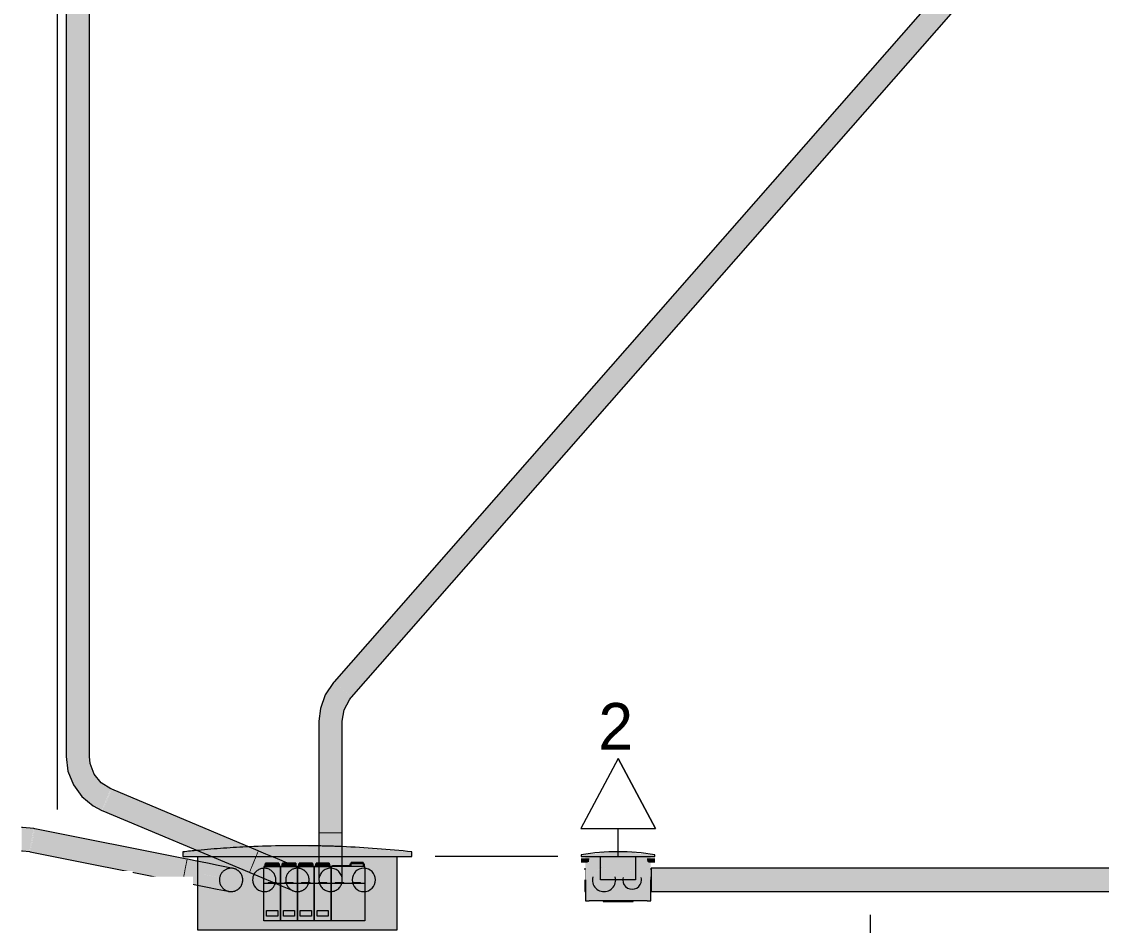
# Model space of a CAD drawing. Header units: metres. Extents: x 42.2 to 73.1, y -1.3 to 59.8.
# Drawn here: x 45.748 to 46.903, y 52.028 to 52.995 of the extents above; entities that cross this region are included whole.
import ezdxf

# ---------------------------------------------------------------- set-up
doc = ezdxf.new("R2010")
doc.units = ezdxf.units.M
doc.linetypes.add('Hidden 1_5', pattern=[0.0022, 0.0015, -0.0007])
for name, color, linetype, lineweight in [('A-ANNO-NOTE', 7, 'Continuous', 18), ('A-DETL', 7, 'Hidden 1_5', 18), ('A-GENM', 7, 'Continuous', 18), ('ARQ-ELEV6', 7, 'Continuous', 18), ('ARQ-PAR', 7, 'Continuous', 18), ('E-ELEC-EQPM', 7, 'Continuous', 70), ('E-POWR-CNDT', 7, 'Continuous', 35), ('G-ANNO-TEXT', 7, 'Continuous', 9), ('Identificadores de dispositivos elétricos', 7, 'Continuous', 9)]:
    doc.layers.add(name, color=color, linetype=linetype, lineweight=lineweight)
doc.layers.add('BASE ELETRICO__dwg', color=7, linetype='Continuous', lineweight=18, true_color=0x767676)
doc.styles.add('Century Gothic', font='GOTHIC.TTF', dxfattribs={"height": 0.05})
doc.styles.add('Century Gothic_2', font='GOTHIC.TTF', dxfattribs={"height": 0.0375})

# ---------------------------------------------------------------- blocks, each defined once
blk = doc.blocks.new('BASE ELETRICO__dwg-8227098-PLANTA BAIXA - TÉRREO')
at = {"layer": 'ARQ-ELEV6', "color": 252, "true_color": 0x8e8e8e}
blk.add_line((46.6558, 51.9018), (46.6558, 52.0393), dxfattribs=at)
at = {"layer": 'ARQ-PAR', "color": 252, "true_color": 0x8e8e8e}
for p, q in [((45.7858, 52.1522), (45.7858, 53.6214)), ((46.3213, 52.1018), (46.1902, 52.1018))]:
    blk.add_line(p, q, dxfattribs=at)
blk = doc.blocks.new('PVC Corrugado Amarelo_Caixa de Luz 4x2 - Linha Eletroduto Corrugado _Amarelo_-V26-PLANTA BAIXA - TÉRREO')
at = {"layer": 'E-POWR-CNDT', "linetype": 'Hidden 1_5', "lineweight": 18, "true_color": 0xffff00}
h = blk.add_hatch(color=2, dxfattribs=at)
h.paths.add_polyline_path([(-0.031, 0.0475), (-0.035, 0.0474), (-0.0349, 0.0058), (-0.031, 0.0058), (-0.031, 0.0445)])
h.paths.add_polyline_path([(-0.0313, 0.0028), (-0.035, 0.0028), (-0.0349, 0), (-0.031, 0), (-0.031, 0.0028)])
h = blk.add_hatch(color=2, dxfattribs=at)
h.paths.add_polyline_path([(-0.0177, 0.0475), (-0.031, 0.0475), (-0.031, 0.0058), (0.031, 0.0058), (0.031, 0.0475), (0.0041, 0.0475)])
h.paths.add_polyline_path([(0.015, 0.0375), (0.0184, 0.037), (0.0221, 0.0352), (0.024, 0.0337), (0.0259, 0.031), (0.0271, 0.0282), (0.0274, 0.0242), (0.0271, 0.0218), (0.0252, 0.0179), (0.0232, 0.0157), (0.0212, 0.0142), (0.0173, 0.0128), (0.015, 0.0125), (0.0118, 0.0129), (0.0079, 0.0148), (0.006, 0.0163), (0.0041, 0.019), (0.0029, 0.0218), (0.0025, 0.025), (0.0029, 0.0282), (0.0042, 0.0312), (0.0062, 0.0338), (0.0087, 0.0358), (0.0118, 0.0371)])
h.paths.add_polyline_path([(-0.015, 0.035), (-0.0115, 0.0343), (-0.01, 0.0337), (-0.0073, 0.0312), (-0.0063, 0.03), (-0.0053, 0.0276), (-0.0051, 0.0242), (-0.0056, 0.0218), (-0.0065, 0.0197), (-0.0088, 0.0173), (-0.01, 0.0163), (-0.0124, 0.0153), (-0.015, 0.015), (-0.0185, 0.0157), (-0.02, 0.0163), (-0.0227, 0.0187), (-0.0237, 0.02), (-0.0248, 0.0235), (-0.025, 0.025), (-0.0244, 0.0282), (-0.0237, 0.03), (-0.0217, 0.0324), (-0.0196, 0.0338), (-0.0176, 0.0347)])
h.paths.add_polyline_path([(-0.025, 0.0028), (-0.031, 0.0028), (-0.031, 0), (0.031, 0), (0.031, 0.0028), (-0.0177, 0.0028)])
for points in [[(-0.0139, 0.048), (-0.0155, 0.048), (-0.0155, 0.0475), (-0.0121, 0.0475), (-0.0121, 0.048), (-0.0124, 0.048)], [(0, 0.048), (-0.0121, 0.0478), (-0.0121, 0.0475), (0, 0.0475)], [(0.0121, 0.048), (0, 0.048), (0, 0.0475), (0.0121, 0.0476)], [(0.0155, 0.048), (0.0121, 0.048), (0.0121, 0.0475), (0.0155, 0.0475)], [(-0.0355, 0.0371), (-0.0355, 0.025), (-0.035, 0.025), (-0.035, 0.0371)], [(0.035, 0.0371), (0.035, 0.025), (0.0355, 0.025), (0.0355, 0.0371)], [(-0.0355, 0.025), (-0.0355, 0.0129), (-0.035, 0.0129), (-0.035, 0.025)], [(0.035, 0.025), (0.035, 0.0129), (0.0355, 0.0129), (0.0355, 0.025)], [(-0.0394, 0.0058), (-0.0395, 0.0058), (-0.0394, 0.0028), (-0.0371, 0.0028), (-0.0371, 0.0058), (-0.0389, 0.0058)], [(-0.0355, 0.0058), (-0.0371, 0.0058), (-0.037, 0.0028), (-0.031, 0.0028), (-0.0313, 0.0058), (-0.035, 0.0058)], [(-0.0302, 0.0058), (-0.031, 0.0058), (-0.031, 0.0028), (0, 0.0028), (0, 0.0058), (-0.03, 0.0058)], [(0.0041, 0.0058), (0, 0.0058), (0, 0.0028), (0.031, 0.0028), (0.031, 0.0058), (0.0094, 0.0058)], [(0.032, 0.0058), (0.031, 0.0058), (0.0313, 0.0028), (0.0371, 0.0028), (0.037, 0.0058), (0.0327, 0.0058)], [(0.0389, 0.0058), (0.0371, 0.0058), (0.0371, 0.0028), (0.0395, 0.0028), (0.0395, 0.0058)]]:
    blk.add_hatch(color=2, dxfattribs=at).paths.add_polyline_path(points)
h = blk.add_hatch(color=2, dxfattribs=at)
h.paths.add_polyline_path([(0.0332, 0.0475), (0.031, 0.0475), (0.031, 0.0058), (0.035, 0.0058), (0.0349, 0.0475), (0.0338, 0.0475)])
h.paths.add_polyline_path([(0.031, 0.0028), (0.0313, 0), (0.035, 0), (0.0349, 0.0028), (0.0312, 0.0028)])
h = blk.add_hatch(color=2, dxfattribs=at)
h.paths.add_polyline_path([(0.015, 0.0375), (0.0118, 0.0371), (0.0087, 0.0358), (0.006, 0.0337), (0.0038, 0.0303), (0.0028, 0.0276), (0.0026, 0.0241), (0.0029, 0.0218), (0.0048, 0.0179), (0.0065, 0.0159), (0.0087, 0.0142), (0.0118, 0.0129), (0.0157, 0.0126), (0.0182, 0.0129), (0.0221, 0.0148), (0.024, 0.0163), (0.0263, 0.0198), (0.0271, 0.0218), (0.0275, 0.025), (0.0271, 0.0282), (0.0252, 0.0321), (0.0235, 0.0341), (0.0212, 0.0358), (0.0172, 0.0372)])
h.paths.add_polyline_path([(-0.015, 0.035), (-0.0177, 0.0346), (-0.02, 0.0337), (-0.0227, 0.0312), (-0.0237, 0.03), (-0.0248, 0.0266), (-0.0249, 0.0242), (-0.0244, 0.0218), (-0.0237, 0.02), (-0.0221, 0.0179), (-0.0196, 0.0162), (-0.0176, 0.0153), (-0.015, 0.015), (-0.0118, 0.0156), (-0.01, 0.0163), (-0.0073, 0.0187), (-0.0062, 0.0204), (-0.0052, 0.0234), (-0.0051, 0.0254), (-0.0056, 0.0282), (-0.0063, 0.03), (-0.0079, 0.0321), (-0.011, 0.0341), (-0.0129, 0.0347)])
at = {"layer": 'E-POWR-CNDT', "lineweight": 18}
for p, q in [((-0.035, 0.0475), (-0.035, 0.025)), ((-0.031, 0.0475), (-0.035, 0.0475)), ((-0.031, 0.0475), (0.031, 0.0475)), ((-0.016, 0.048), (-0.016, 0.0475)), ((-0.0122, 0.048), (-0.016, 0.048)), ((-0.0125, 0.048), (-0.0125, 0.0475)), ((0, 0.048), (-0.0125, 0.048)), ((0.0125, 0.048), (0, 0.048)), ((0.016, 0.048), (0.0122, 0.048)), ((0.0125, 0.0475), (0.0125, 0.048)), ((0.016, 0.0475), (0.016, 0.048)), ((0.035, 0.0475), (0.031, 0.0475)), ((0.035, 0.025), (0.035, 0.0475)), ((-0.035, 0.0375), (-0.0355, 0.0375)), ((-0.035, 0.0375), (-0.0355, 0.0375)), ((-0.0355, 0.0375), (-0.0355, 0.025)), ((0.0355, 0.0375), (0.035, 0.0375)), ((0.0355, 0.0375), (0.035, 0.0375)), ((0.0355, 0.025), (0.0355, 0.0375)), ((0.0355, 0.0371), (0.0355, 0.0375)), ((-0.0355, 0.025), (-0.0355, 0.0218)), ((-0.0355, 0.0142), (-0.0355, 0.0125)), ((0.0355, 0.0125), (0.0355, 0.0142)), ((0.0355, 0.0125), (0.0355, 0.0129)), ((-0.0371, 0.0058), (-0.0395, 0.0058)), ((-0.0395, 0.0028), (-0.0371, 0.0028)), ((-0.0327, 0.0058), (-0.0371, 0.0058)), ((-0.0371, 0.0028), (-0.031, 0.0028)), ((0.031, 0.0028), (0.0371, 0.0028)), ((0.0371, 0.0058), (0.0327, 0.0058)), ((0.0395, 0.0058), (0.0371, 0.0058)), ((0.0371, 0.0028), (0.0395, 0.0028))]:
    blk.add_line(p, q, dxfattribs=at)
for centre, radius, start, end in [((-0.015, 0.025), 0.01, 360, 180), ((0.015, 0.025), 0.0125, 360, 180), ((-0.015, 0.025), 0.01, 180, 195), ((-0.015, 0.025), 0.01, 345, 360), ((0.015, 0.025), 0.0125, 180, 195), ((0.015, 0.025), 0.0125, 345, 360)]:
    blk.add_arc(centre, radius, start, end, dxfattribs=at)
blk = doc.blocks.new('1_a_1 Tomada 2P_T_Conjunto 4x2 - a_ Tomada 2P_T 10A-V25-PLANTA BAIXA - TÉRREO')
at = {"layer": 'A-GENM', "true_color": 0xfbfbfb}
for points in [[(0.0094, 0), (0.0395, 0), (0.0394, 0.002), (0, 0.0051), (-0.0395, 0.002), (-0.0395, 0), (0.0088, 0)], [(0.0185, 0.0037), (0.0185, 0.0056), (-0.0185, 0.0056), (-0.0185, 0.0037), (0, 0.0051), (0.0177, 0.0037)]]:
    blk.add_hatch(color=7, dxfattribs=at).paths.add_polyline_path(points)
at = {"layer": 'A-DETL'}
blk.add_line((-0.0175, -0.0114), (-0.0173, -0.0114), dxfattribs=at)
at = {"layer": 'A-GENM'}
for p, q in [((-0.0395, 0.002), (-0.0395, 0)), ((-0.0395, 0), (0, 0)), ((0, 0), (0.0395, 0)), ((0.0395, 0), (0.0395, 0.002))]:
    blk.add_line(p, q, dxfattribs=at)
blk.add_arc((0, -0.2479), 0.253, 81.0302, 98.9698, dxfattribs=at)
blk = doc.blocks.new('Quadro de Distribuição 6-8 Disjuntores de embutir em PVC - Quadro de Distribuição 6-8 Disjuntores de embutir em PVC-8301995-PLANTA BAIXA - TÉRREO')
at = {"layer": 'E-ELEC-EQPM', "lineweight": 18, "true_color": 0xfbfbfb}
h = blk.add_hatch(color=7, dxfattribs=at)
h.paths.add_polyline_path([(0.1225, 0), (0.1225, 0.005), (0.0477, 0.0104), (0.0479, 0), (0.1217, 0)])
h.paths.add_polyline_path([(-0.0956, 0), (-0.0918, 0), (-0.1065, 0.0061), (-0.1225, 0.005), (-0.1222, 0), (-0.1025, 0)])
h.paths.add_polyline_path([(-0.015, 0), (0.0231, 0), (0.0233, 0.0108), (-0.0446, 0.0106), (-0.0512, 0.0101), (-0.038, 0.0043), (-0.0281, 0), (-0.0177, 0)])
blk.add_hatch(color=7, dxfattribs=at).paths.add_polyline_path([(-0.1065, -0.0787), (0.1065, -0.0787), (0.1065, 0), (0.0479, 0), (0.0479, -0.0035), (0.0477, -0.0188), (0.048, -0.0251), (0.0475, -0.0284), (0.0463, -0.0312), (0.0435, -0.0345), (0.0418, -0.0358), (0.0387, -0.0371), (0.0348, -0.0374), (0.0323, -0.0371), (0.0286, -0.0353), (0.0265, -0.0336), (0.0247, -0.0312), (0.0233, -0.0274), (0.0232, -0.0236), (0.0233, -0.0218), (0.0233, -0.0188), (0.023, -0.0116), (0.023, 0), (-0.0277, -0.0001), (-0.0148, -0.0053), (-0.001, -0.0113), (0.0048, -0.0135), (0.0077, -0.0151), (0.0105, -0.0184), (0.0117, -0.0208), (0.0124, -0.0242), (0.0124, -0.0267), (0.011, -0.0307), (0.0092, -0.0333), (0.0071, -0.0352), (0.0037, -0.0368), (0.0016, -0.0374), (-0.0017, -0.0374), (-0.0062, -0.0358), (-0.0087, -0.0346), (-0.0131, -0.0329), (-0.0224, -0.0292), (-0.0342, -0.024), (-0.0458, -0.0191), (-0.0558, -0.0151), (-0.0918, 0), (-0.1065, 0), (-0.1065, -0.0055), (-0.0791, -0.011), (-0.0747, -0.0118), (-0.0686, -0.0127), (-0.0655, -0.0138), (-0.0621, -0.0164), (-0.0604, -0.0185), (-0.0592, -0.021), (-0.0585, -0.0242), (-0.0587, -0.0274), (-0.0599, -0.0307), (-0.0618, -0.0334), (-0.0647, -0.0357), (-0.067, -0.0368), (-0.0702, -0.0375), (-0.0747, -0.0368), (-0.0767, -0.0363), (-0.0795, -0.0357), (-0.0866, -0.0346), (-0.1065, -0.0304), (-0.1065, -0.0592)])
at = {"layer": 'A-DETL'}
for p, q in [((-0.0917, 0), (-0.0281, 0)), ((0.0231, 0), (0.0478, 0)), ((-0.1065, -0.0303), (-0.1065, -0.0056))]:
    blk.add_line(p, q, dxfattribs=at)
for centre, radius, start, end in [((0, -1.1325), 1.1441, 92.5774, 95.3372), ((0, -1.1325), 1.1441, 87.6124, 88.8271), ((-0.071, -0.025), 0.0125, 77.1006, 180), ((-0.071, -0.025), 0.0125, 62.1006, 69.1205), ((-0.071, -0.025), 0.0125, 47.1006, 54.1205), ((-0.071, -0.025), 0.0125, 32.1006, 39.1205), ((-0.071, -0.025), 0.0125, 17.1006, 24.1205), ((-0.071, -0.025), 0.0125, 2.1006, 9.1205), ((-0.0355, -0.025), 0.0125, 360, 150.4196), ((0, -0.025), 0.0125, 63.8581, 180), ((0, -0.025), 0.0125, 48.8581, 55.8698), ((0, -0.025), 0.0125, 33.8581, 40.8698), ((0, -0.025), 0.0125, 18.8581, 25.8698), ((0, -0.025), 0.0125, 3.833, 10.8698), ((0.0355, -0.025), 0.0125, 360, 180), ((-0.071, -0.025), 0.0125, 180, 249.421), ((-0.071, -0.025), 0.0125, 317.1006, 324.1205), ((-0.071, -0.025), 0.0125, 332.1006, 339.1205), ((-0.071, -0.025), 0.0125, 347.1006, 354.1205), ((-0.0355, -0.025), 0.0125, 343.1645, 360), ((0, -0.025), 0.0125, 180, 236.8962), ((0, -0.025), 0.0125, 303.8581, 310.8698), ((0, -0.025), 0.0125, 318.8581, 325.8698), ((0, -0.025), 0.0125, 333.8581, 340.8698), ((0, -0.025), 0.0125, 348.8581, 355.8698), ((0.0355, -0.025), 0.0125, 195, 360), ((-0.071, -0.025), 0.0125, 257.1006, 262.9339), ((-0.071, -0.025), 0.0125, 272.3028, 279.1205), ((-0.071, -0.025), 0.0125, 287.1006, 294.1205), ((-0.071, -0.025), 0.0125, 302.1006, 309.1205), ((0, -0.025), 0.0125, 243.8581, 249.6662), ((0, -0.025), 0.0125, 259.3987, 265.8698), ((0, -0.025), 0.0125, 273.8581, 280.8698), ((0, -0.025), 0.0125, 288.8581, 295.8698)]:
    blk.add_arc(centre, radius, start, end, dxfattribs=at)
at = {"layer": 'E-ELEC-EQPM', "lineweight": 18}
for p, q in [((-0.1225, 0.005), (-0.1225, 0)), ((-0.1225, 0), (-0.0918, 0)), ((-0.1065, -0.0055), (-0.1065, 0)), ((-0.0281, 0), (0.0231, 0)), ((0.0479, 0), (0.1225, 0)), ((0.1065, 0), (0.1065, -0.0787)), ((0.1225, 0), (0.1225, 0.005)), ((-0.1065, -0.0787), (-0.1065, -0.0304)), ((0.1065, -0.0787), (-0.1065, -0.0787))]:
    blk.add_line(p, q, dxfattribs=at)
for centre, radius, start, end in [((0, -1.1325), 1.1441, 88.8295, 92.5719), ((0, -1.1325), 1.1441, 95.3427, 96.1468), ((0, -1.1325), 1.1441, 83.8532, 87.6099), ((-0.071, -0.025), 0.0125, 69.3486, 76.8726), ((-0.071, -0.025), 0.0125, 54.3486, 61.8726), ((-0.071, -0.025), 0.0125, 39.3486, 46.8726), ((-0.071, -0.025), 0.0125, 24.3486, 31.8726), ((-0.071, -0.025), 0.0125, 9.3486, 16.8726), ((-0.0355, -0.025), 0.0125, 150.6477, 180), ((0, -0.025), 0.0125, 56.0978, 63.63), ((0, -0.025), 0.0125, 41.0978, 48.63), ((0, -0.025), 0.0125, 26.0978, 33.63), ((0, -0.025), 0.0125, 11.0978, 18.63), ((0.071, -0.025), 0.0125, 360, 180), ((-0.071, -0.025), 0.0125, 309.3486, 316.8726), ((-0.071, -0.025), 0.0125, 324.3486, 331.8726), ((-0.071, -0.025), 0.0125, 339.3486, 346.8726), ((-0.071, -0.025), 0.0125, 354.3486, 360), ((-0.071, -0.025), 0.0125, 360, 1.8726), ((-0.0355, -0.025), 0.0125, 180, 342.9365), ((0, -0.025), 0.0125, 311.0978, 318.63), ((0, -0.025), 0.0125, 326.0978, 333.63), ((0, -0.025), 0.0125, 341.0978, 348.63), ((0, -0.025), 0.0125, 360, 3.6049), ((0, -0.025), 0.0125, 356.0978, 360), ((0.0355, -0.025), 0.0125, 180, 195), ((0.071, -0.025), 0.0125, 180, 360), ((-0.071, -0.025), 0.0125, 249.6491, 256.8726), ((-0.071, -0.025), 0.0125, 263.162, 272.0748), ((-0.071, -0.025), 0.0125, 279.3486, 286.8726), ((-0.071, -0.025), 0.0125, 294.3486, 301.8726), ((0, -0.025), 0.0125, 237.1243, 243.63), ((0, -0.025), 0.0125, 249.8943, 259.1707), ((0, -0.025), 0.0125, 266.0978, 273.63), ((0, -0.025), 0.0125, 281.0978, 288.63), ((0, -0.025), 0.0125, 296.0978, 303.63)]:
    blk.add_arc(centre, radius, start, end, dxfattribs=at)
blk = doc.blocks.new('IDR _Interruptor Diferencial Residual Bipolar - b_ IDR Bipolar 40A_ 30mA-1731886-PLANTA BAIXA - TÉRREO')
at = {"layer": 'A-DETL'}
for p, q in [((-0.018, 0.062), (-0.018, 0.004)), ((-0.006, 0.062), (-0.018, 0.062)), ((-0.018, 0.062), (-0.018, 0.06)), ((-0.018, 0.044), (-0.018, 0.06)), ((-0.0166, 0.063), (-0.0157, 0.063)), ((-0.0166, 0.062), (-0.0166, 0.063)), ((-0.0157, 0.063), (-0.015, 0.063)), ((-0.0157, 0.062), (-0.0157, 0.063)), ((-0.0153, 0.063), (-0.015, 0.063)), ((-0.0153, 0.062), (-0.0153, 0.063)), ((-0.015, 0.063), (-0.0142, 0.063)), ((-0.015, 0.062), (-0.015, 0.063)), ((-0.0142, 0.063), (-0.0129, 0.063)), ((-0.0142, 0.062), (-0.0142, 0.063)), ((-0.0129, 0.063), (-0.0099, 0.063)), ((-0.0129, 0.062), (-0.0129, 0.063)), ((-0.0099, 0.062), (-0.0099, 0.063)), ((-0.0098, 0.063), (-0.0094, 0.063)), ((-0.0098, 0.062), (-0.0098, 0.063)), ((-0.0094, 0.063), (-0.0087, 0.063)), ((-0.0094, 0.062), (-0.0094, 0.063)), ((-0.0085, 0.063), (-0.0087, 0.063)), ((-0.0087, 0.063), (-0.0084, 0.063)), ((-0.0087, 0.062), (-0.0087, 0.063)), ((-0.0087, 0.062), (-0.0087, 0.063)), ((-0.0085, 0.062), (-0.0085, 0.063)), ((-0.0084, 0.063), (-0.0076, 0.063)), ((-0.0084, 0.062), (-0.0084, 0.063)), ((-0.0076, 0.063), (-0.0066, 0.063)), ((-0.0076, 0.062), (-0.0076, 0.063)), ((-0.0066, 0.063), (-0.006, 0.063)), ((-0.0066, 0.062), (-0.0066, 0.063)), ((-0.006, 0.063), (-0.0054, 0.063)), ((0.018, 0.062), (-0.006, 0.062)), ((-0.0054, 0.063), (-0.003, 0.063)), ((-0.0054, 0.062), (-0.0054, 0.063)), ((-0.003, 0.062), (-0.003, 0.063)), ((-0.003, 0.063), (-0.0013, 0.063)), ((-0.0013, 0.063), (-0.0004, 0.063)), ((-0.0013, 0.062), (-0.0013, 0.063)), ((-0.0004, 0.062), (-0.0004, 0.063)), ((-0.0004, 0.063), (0.0003, 0.063)), ((0.0003, 0.062), (0.0003, 0.063)), ((0.0004, 0.063), (0.0006, 0.063)), ((0.0004, 0.062), (0.0004, 0.063)), ((0.0006, 0.063), (0.001, 0.063)), ((0.0006, 0.062), (0.0006, 0.063)), ((0.001, 0.063), (0.0017, 0.063)), ((0.001, 0.062), (0.001, 0.063)), ((0.0017, 0.063), (0.0021, 0.063)), ((0.0017, 0.062), (0.0017, 0.063)), ((0.0034, 0.0647), (0.0021, 0.0647)), ((0.0021, 0.0646), (0.0021, 0.062)), ((0.0034, 0.0651), (0.0034, 0.0664)), ((0.0163, 0.0664), (0.0034, 0.0664)), ((0.0034, 0.0651), (0.0166, 0.0651)), ((0.0034, 0.0621), (0.0034, 0.0651)), ((0.0163, 0.0664), (0.0163, 0.0651)), ((0.0166, 0.0621), (0.0166, 0.0651)), ((0.0176, 0.0647), (0.0166, 0.0647)), ((0.0176, 0.062), (0.0176, 0.0646)), ((0.018, 0.0601), (0.018, 0.062)), ((0.018, 0.06), (0.018, 0.044)), ((-0.018, 0.004), (-0.018, 0.044)), ((0.0051, 0.044), (-0.018, 0.044)), ((-0.0135, 0.045), (-0.0135, 0.044)), ((-0.0135, 0.045), (-0.009, 0.045)), ((-0.0119, 0.044), (-0.0114, 0.0441)), ((-0.009, 0.045), (-0.0045, 0.045)), ((-0.0066, 0.0441), (-0.0062, 0.044)), ((-0.0045, 0.044), (-0.0045, 0.045)), ((0.0045, 0.045), (0.0045, 0.044)), ((0.0045, 0.045), (0.0046, 0.045)), ((0.0046, 0.045), (0.009, 0.045)), ((0.018, 0.044), (0.0052, 0.044)), ((0.0061, 0.044), (0.0066, 0.0441)), ((0.009, 0.045), (0.0135, 0.045)), ((0.0114, 0.0441), (0.0118, 0.044)), ((0.0135, 0.044), (0.0135, 0.045)), ((0.018, 0.044), (0.018, 0.0354)), ((0.018, 0.0353), (0.018, 0.004)), ((0.018, 0.004), (-0.018, 0.004))]:
    blk.add_line(p, q, dxfattribs=at)
blk = doc.blocks.new('Mini Disjuntor Monopolar_Steck - g_ Mini Disjuntor Monopolar 10A_Curva C-1647965-PLANTA BAIXA - TÉRREO')
at = {"layer": 'A-DETL'}
for p, q in [((0.005, 0.062), (0, 0.062)), ((0, 0.062), (0, 0.06)), ((0, 0.044), (0, 0.06)), ((0.0008, 0.0622), (0.005, 0.0622)), ((0.0025, 0.0647), (0.0012, 0.0647)), ((0.0012, 0.0646), (0.0012, 0.0622)), ((0.0019, 0.0655), (0.0019, 0.0658)), ((0.0019, 0.0658), (0.005, 0.0658)), ((0.0019, 0.0649), (0.0019, 0.0655)), ((0.005, 0.0655), (0.0019, 0.0655)), ((0.0019, 0.0646), (0.0019, 0.0649)), ((0.0019, 0.0649), (0.005, 0.0649)), ((0.005, 0.0658), (0.0025, 0.0658)), ((0.0025, 0.0622), (0.0025, 0.0646)), ((0.005, 0.0642), (0.0025, 0.0642)), ((0.0027, 0.063), (0.0029, 0.063)), ((0.0027, 0.0622), (0.0027, 0.063)), ((0.0029, 0.063), (0.0034, 0.063)), ((0.0029, 0.0622), (0.0029, 0.063)), ((0.0034, 0.063), (0.0043, 0.063)), ((0.0034, 0.0622), (0.0034, 0.063)), ((0.0043, 0.063), (0.005, 0.063)), ((0.0043, 0.0622), (0.0043, 0.063)), ((0.0155, 0.0658), (0.005, 0.0658)), ((0.005, 0.0658), (0.0161, 0.0658)), ((0.0161, 0.0655), (0.005, 0.0655)), ((0.005, 0.0649), (0.0161, 0.0649)), ((0.0155, 0.0642), (0.005, 0.0642)), ((0.005, 0.063), (0.0052, 0.063)), ((0.005, 0.0622), (0.0173, 0.0622)), ((0.018, 0.062), (0.005, 0.062)), ((0.0052, 0.0622), (0.0052, 0.063)), ((0.0054, 0.063), (0.0066, 0.063)), ((0.0054, 0.0622), (0.0054, 0.063)), ((0.0066, 0.063), (0.0089, 0.063)), ((0.0066, 0.0622), (0.0066, 0.063)), ((0.0089, 0.063), (0.0111, 0.063)), ((0.0089, 0.0622), (0.0089, 0.063)), ((0.0111, 0.063), (0.0126, 0.063)), ((0.0111, 0.0622), (0.0111, 0.063)), ((0.0126, 0.063), (0.0131, 0.063)), ((0.0126, 0.0622), (0.0126, 0.063)), ((0.0131, 0.063), (0.0147, 0.063)), ((0.0131, 0.0622), (0.0131, 0.063)), ((0.0147, 0.0622), (0.0147, 0.063)), ((0.0168, 0.0647), (0.0155, 0.0647)), ((0.0155, 0.0646), (0.0155, 0.0622)), ((0.0161, 0.0658), (0.0161, 0.0655)), ((0.0161, 0.0655), (0.0161, 0.0649)), ((0.0161, 0.0649), (0.0161, 0.0646)), ((0.0168, 0.0622), (0.0168, 0.0646)), ((0.018, 0.06), (0.018, 0.062)), ((0.018, 0.06), (0.018, 0.044)), ((0, 0.004), (0, 0.044)), ((0.018, 0.044), (0, 0.044)), ((0.0045, 0.045), (0.0045, 0.044)), ((0.0045, 0.045), (0.005, 0.045)), ((0.0051, 0.045), (0.009, 0.045)), ((0.0062, 0.044), (0.0066, 0.0441)), ((0.009, 0.045), (0.0135, 0.045)), ((0.0114, 0.0441), (0.0118, 0.044)), ((0.0135, 0.044), (0.0135, 0.045)), ((0.018, 0.044), (0.018, 0.004)), ((0.003, 0.015), (0.015, 0.015)), ((0.003, 0.009), (0.003, 0.015)), ((0.015, 0.015), (0.015, 0.009)), ((0.018, 0.004), (0, 0.004)), ((0.015, 0.009), (0.003, 0.009))]:
    blk.add_line(p, q, dxfattribs=at)
blk = doc.blocks.new('Mini Disjuntor Monopolar_Steck - i_ Mini Disjuntor Monopolar 20A_Curva C-1647969-PLANTA BAIXA - TÉRREO')
at = {"layer": 'A-DETL'}
for p, q in [((0.018, 0.062), (0, 0.062)), ((0, 0.062), (0, 0.0613)), ((0, 0.0612), (0, 0.06)), ((0, 0.044), (0, 0.06)), ((0.0008, 0.0622), (0.0173, 0.0622)), ((0.0025, 0.0647), (0.0012, 0.0647)), ((0.0012, 0.0646), (0.0012, 0.0622)), ((0.0019, 0.0655), (0.0019, 0.0658)), ((0.0019, 0.0658), (0.0161, 0.0658)), ((0.0019, 0.0649), (0.0019, 0.0655)), ((0.0161, 0.0655), (0.0019, 0.0655)), ((0.0019, 0.0646), (0.0019, 0.0649)), ((0.0019, 0.0649), (0.0161, 0.0649)), ((0.0155, 0.0658), (0.0025, 0.0658)), ((0.0025, 0.0622), (0.0025, 0.0646)), ((0.0155, 0.0642), (0.0025, 0.0642)), ((0.0027, 0.063), (0.0029, 0.063)), ((0.0027, 0.0622), (0.0027, 0.063)), ((0.0029, 0.063), (0.0034, 0.063)), ((0.0029, 0.0622), (0.0029, 0.063)), ((0.0034, 0.063), (0.0043, 0.063)), ((0.0034, 0.0622), (0.0034, 0.063)), ((0.0043, 0.063), (0.0052, 0.063)), ((0.0043, 0.0622), (0.0043, 0.063)), ((0.0052, 0.0622), (0.0052, 0.063)), ((0.0054, 0.063), (0.0066, 0.063)), ((0.0054, 0.0622), (0.0054, 0.063)), ((0.0066, 0.063), (0.0089, 0.063)), ((0.0066, 0.0622), (0.0066, 0.063)), ((0.0089, 0.063), (0.0111, 0.063)), ((0.0089, 0.0622), (0.0089, 0.063)), ((0.0111, 0.063), (0.0126, 0.063)), ((0.0111, 0.0622), (0.0111, 0.063)), ((0.0126, 0.063), (0.0131, 0.063)), ((0.0126, 0.0622), (0.0126, 0.063)), ((0.0131, 0.063), (0.0147, 0.063)), ((0.0131, 0.0622), (0.0131, 0.063)), ((0.0147, 0.063), (0.0155, 0.063)), ((0.0147, 0.0622), (0.0147, 0.063)), ((0.0168, 0.0647), (0.0155, 0.0647)), ((0.0155, 0.0646), (0.0155, 0.0633)), ((0.0155, 0.0622), (0.0155, 0.063)), ((0.0156, 0.063), (0.0157, 0.063)), ((0.0157, 0.0622), (0.0157, 0.063)), ((0.0161, 0.0658), (0.0161, 0.0655)), ((0.0161, 0.0655), (0.0161, 0.0649)), ((0.0161, 0.0649), (0.0161, 0.0646)), ((0.0168, 0.0622), (0.0168, 0.0646)), ((0.018, 0.06), (0.018, 0.062)), ((0.018, 0.06), (0.018, 0.044)), ((0, 0.0353), (0, 0.044)), ((0.0118, 0.044), (0, 0.044)), ((0, 0.004), (0, 0.0352)), ((0.0045, 0.045), (0.0045, 0.044)), ((0.0045, 0.045), (0.009, 0.045)), ((0.0062, 0.044), (0.0066, 0.0441)), ((0.009, 0.045), (0.0121, 0.045)), ((0.0114, 0.0441), (0.0118, 0.044)), ((0.018, 0.044), (0.0119, 0.044)), ((0.0122, 0.045), (0.0135, 0.045)), ((0.0135, 0.044), (0.0135, 0.045)), ((0.018, 0.044), (0.018, 0.004)), ((0.003, 0.015), (0.015, 0.015)), ((0.003, 0.009), (0.003, 0.015)), ((0.015, 0.015), (0.015, 0.009)), ((0.018, 0.004), (0, 0.004)), ((0.015, 0.009), (0.003, 0.009))]:
    blk.add_line(p, q, dxfattribs=at)
blk = doc.blocks.new('Mini Disjuntor Monopolar_Steck - g_ Mini Disjuntor Monopolar 10A_Curva C-V45-PLANTA BAIXA - TÉRREO')
at = {"layer": 'A-DETL'}
for p, q in [((0.016, 0.062), (0, 0.062)), ((0, 0.062), (0, 0.06)), ((0, 0.044), (0, 0.06)), ((0.0008, 0.0622), (0.0157, 0.0622)), ((0.0025, 0.0647), (0.0012, 0.0647)), ((0.0012, 0.0646), (0.0012, 0.0622)), ((0.0019, 0.0655), (0.0019, 0.0658)), ((0.0019, 0.0658), (0.0071, 0.0658)), ((0.0019, 0.0649), (0.0019, 0.0655)), ((0.0077, 0.0655), (0.0019, 0.0655)), ((0.0019, 0.0646), (0.0019, 0.0649)), ((0.0019, 0.0649), (0.0091, 0.0649)), ((0.0071, 0.0658), (0.0025, 0.0658)), ((0.0025, 0.0622), (0.0025, 0.0646)), ((0.0109, 0.0642), (0.0025, 0.0642)), ((0.0027, 0.063), (0.0029, 0.063)), ((0.0027, 0.0622), (0.0027, 0.063)), ((0.0029, 0.063), (0.0034, 0.063)), ((0.0029, 0.0622), (0.0029, 0.063)), ((0.0034, 0.063), (0.0043, 0.063)), ((0.0034, 0.0622), (0.0034, 0.063)), ((0.0043, 0.063), (0.0052, 0.063)), ((0.0043, 0.0622), (0.0043, 0.063)), ((0.0052, 0.0622), (0.0052, 0.063)), ((0.0054, 0.063), (0.0066, 0.063)), ((0.0054, 0.0622), (0.0054, 0.063)), ((0.0066, 0.063), (0.0089, 0.063)), ((0.0066, 0.0622), (0.0066, 0.063)), ((0.0155, 0.0658), (0.0073, 0.0658)), ((0.0073, 0.0658), (0.0161, 0.0658)), ((0.0161, 0.0655), (0.0079, 0.0655)), ((0.0089, 0.063), (0.0111, 0.063)), ((0.0089, 0.0622), (0.0089, 0.063)), ((0.0093, 0.0649), (0.0161, 0.0649)), ((0.0155, 0.0642), (0.0111, 0.0642)), ((0.0111, 0.063), (0.0126, 0.063)), ((0.0111, 0.0622), (0.0111, 0.063)), ((0.0126, 0.063), (0.0131, 0.063)), ((0.0126, 0.0622), (0.0126, 0.063)), ((0.0131, 0.063), (0.0136, 0.063)), ((0.0131, 0.0622), (0.0131, 0.063)), ((0.0138, 0.063), (0.0147, 0.063)), ((0.0147, 0.0627), (0.0147, 0.063)), ((0.0147, 0.0622), (0.0147, 0.0626)), ((0.0168, 0.0647), (0.0155, 0.0647)), ((0.0155, 0.0646), (0.0155, 0.0624)), ((0.0155, 0.0623), (0.0155, 0.0622)), ((0.0159, 0.0622), (0.0173, 0.0622)), ((0.0161, 0.0658), (0.0161, 0.0655)), ((0.0161, 0.0655), (0.0161, 0.0649)), ((0.0161, 0.0649), (0.0161, 0.0646)), ((0.018, 0.062), (0.0162, 0.062)), ((0.0168, 0.0622), (0.0168, 0.0646)), ((0.018, 0.0613), (0.018, 0.062)), ((0.018, 0.06), (0.018, 0.0612)), ((0.018, 0.06), (0.018, 0.044)), ((0, 0.0417), (0, 0.044)), ((0.018, 0.044), (0, 0.044)), ((0, 0.004), (0, 0.0417)), ((0.0045, 0.045), (0.0045, 0.044)), ((0.0045, 0.045), (0.009, 0.045)), ((0.0062, 0.044), (0.0066, 0.0441)), ((0.009, 0.045), (0.0135, 0.045)), ((0.0114, 0.0441), (0.0118, 0.044)), ((0.0135, 0.044), (0.0135, 0.045)), ((0.018, 0.044), (0.018, 0.0353)), ((0.018, 0.0352), (0.018, 0.004)), ((0.003, 0.015), (0.015, 0.015)), ((0.003, 0.009), (0.003, 0.015)), ((0.015, 0.015), (0.015, 0.009)), ((0.018, 0.004), (0, 0.004)), ((0.015, 0.009), (0.003, 0.009))]:
    blk.add_line(p, q, dxfattribs=at)
blk = doc.blocks.new('Mini Disjuntor Monopolar_Steck - g_ Mini Disjuntor Monopolar 10A_Curva C-V46-PLANTA BAIXA - TÉRREO')
at = {"layer": 'A-DETL'}
for p, q in [((0.018, 0.062), (0, 0.062)), ((0, 0.062), (0, 0.06)), ((0, 0.0493), (0, 0.06)), ((0.0008, 0.0622), (0.0173, 0.0622)), ((0.0025, 0.0647), (0.0012, 0.0647)), ((0.0012, 0.0646), (0.0012, 0.0622)), ((0.0019, 0.0655), (0.0019, 0.0658)), ((0.0019, 0.0658), (0.0161, 0.0658)), ((0.0019, 0.0649), (0.0019, 0.0655)), ((0.0161, 0.0655), (0.0019, 0.0655)), ((0.0019, 0.0646), (0.0019, 0.0649)), ((0.0019, 0.0649), (0.0161, 0.0649)), ((0.0155, 0.0658), (0.0025, 0.0658)), ((0.0025, 0.0622), (0.0025, 0.0646)), ((0.0155, 0.0642), (0.0025, 0.0642)), ((0.0027, 0.063), (0.0029, 0.063)), ((0.0027, 0.0622), (0.0027, 0.063)), ((0.0029, 0.063), (0.0034, 0.063)), ((0.0029, 0.0622), (0.0029, 0.063)), ((0.0034, 0.063), (0.0043, 0.063)), ((0.0034, 0.0622), (0.0034, 0.063)), ((0.0043, 0.063), (0.0052, 0.063)), ((0.0043, 0.0622), (0.0043, 0.063)), ((0.0052, 0.0622), (0.0052, 0.063)), ((0.0054, 0.063), (0.0066, 0.063)), ((0.0054, 0.0622), (0.0054, 0.063)), ((0.0066, 0.063), (0.0089, 0.063)), ((0.0066, 0.0622), (0.0066, 0.063)), ((0.0089, 0.063), (0.0111, 0.063)), ((0.0089, 0.0622), (0.0089, 0.063)), ((0.0111, 0.063), (0.0126, 0.063)), ((0.0111, 0.0622), (0.0111, 0.063)), ((0.0126, 0.063), (0.0131, 0.063)), ((0.0126, 0.0622), (0.0126, 0.063)), ((0.0131, 0.063), (0.0147, 0.063)), ((0.0131, 0.0622), (0.0131, 0.063)), ((0.0147, 0.0622), (0.0147, 0.063)), ((0.0168, 0.0647), (0.0155, 0.0647)), ((0.0155, 0.0646), (0.0155, 0.0622)), ((0.0161, 0.0658), (0.0161, 0.0655)), ((0.0161, 0.0655), (0.0161, 0.0649)), ((0.0161, 0.0649), (0.0161, 0.0646)), ((0.0168, 0.0622), (0.0168, 0.0646)), ((0.018, 0.06), (0.018, 0.062)), ((0.018, 0.06), (0.018, 0.044)), ((0, 0.044), (0, 0.0492)), ((0, 0.0353), (0, 0.044)), ((0.0123, 0.044), (0, 0.044)), ((0, 0.004), (0, 0.0352)), ((0.0045, 0.045), (0.0045, 0.044)), ((0.0045, 0.045), (0.009, 0.045)), ((0.0062, 0.044), (0.0066, 0.0441)), ((0.009, 0.045), (0.0101, 0.045)), ((0.0104, 0.045), (0.0135, 0.045)), ((0.0114, 0.0441), (0.0118, 0.044)), ((0.018, 0.044), (0.0126, 0.044)), ((0.0135, 0.044), (0.0135, 0.045)), ((0.018, 0.044), (0.018, 0.0417)), ((0.018, 0.0417), (0.018, 0.004)), ((0.003, 0.015), (0.015, 0.015)), ((0.003, 0.009), (0.003, 0.015)), ((0.015, 0.015), (0.015, 0.009)), ((0.018, 0.004), (0, 0.004)), ((0.015, 0.009), (0.003, 0.009))]:
    blk.add_line(p, q, dxfattribs=at)

msp = doc.modelspace()

# ---------------------------------------------------------------- hatches: boundary and pattern name
at = {"layer": 'E-POWR-CNDT', "true_color": 0xffff00}
for points in [[(46.0913, 52.2805), (47.4817, 53.8656), (47.4724, 53.8738), (46.0819, 52.2887), (46.0889, 52.2826)], [(46.1007, 52.2722), (47.0336, 53.3358), (47.4911, 53.8574), (47.4817, 53.8656), (46.0913, 52.2805), (46.1004, 52.2725)], [(45.7951, 52.2098), (45.8076, 52.2098), (45.8076, 53.6177), (45.7951, 53.6177), (45.7951, 53.0916), (45.7951, 52.2175)], [(45.8165, 52.2098), (45.8201, 52.2098), (45.8201, 53.6177), (45.8076, 53.6177), (45.8076, 52.2098), (45.8139, 52.2098)], [(46.0657, 52.2467), (46.0907, 52.2467), (46.0931, 52.2599), (46.1, 52.2715), (46.0812, 52.2879), (46.0746, 52.2789), (46.0693, 52.2672), (46.0667, 52.2572), (46.0662, 52.2515)], [(46.1, 52.2715), (46.1007, 52.2722), (46.0819, 52.2887), (46.0812, 52.2879), (46.0997, 52.2717)], [(46.0782, 52.2457), (46.0907, 52.2457), (46.0905, 52.2467), (46.0657, 52.2467), (46.0659, 52.2457), (46.0775, 52.2457)], [(46.0657, 52.1278), (46.0782, 52.1278), (46.0782, 52.2457), (46.0657, 52.2457), (46.0657, 52.1825)], [(46.0815, 52.1278), (46.0907, 52.1278), (46.0907, 52.2457), (46.0782, 52.2457), (46.0782, 52.1278)], [(45.8133, 52.2088), (45.8201, 52.2088), (45.8199, 52.2098), (45.7951, 52.2098), (45.7951, 52.2088), (45.8108, 52.2088)], [(45.8343, 52.1508), (45.8439, 52.1739), (45.8431, 52.1742), (45.8336, 52.1511)], [(45.9957, 52.0966), (46.0004, 52.1082), (45.844, 52.1738), (45.8392, 52.1623), (45.9945, 52.0971)], [(45.9909, 52.085), (45.9957, 52.0966), (45.8392, 52.1623), (45.8343, 52.1508), (45.9906, 52.0852)], [(45.7485, 52.1079), (45.7485, 52.1329), (45.7475, 52.1329), (45.7475, 52.1079)], [(45.7558, 52.1072), (45.7605, 52.1317), (45.7546, 52.1326), (45.7485, 52.1329), (45.7485, 52.1079), (45.7543, 52.1074), (45.7555, 52.1072)], [(45.7568, 52.107), (45.7616, 52.1315), (45.7607, 52.1317), (45.7559, 52.1071)], [(45.9217, 52.0868), (45.9241, 52.0991), (45.7617, 52.1315), (45.7593, 52.1192), (45.9136, 52.0884)], [(46.0782, 52.1268), (46.0782, 52.1268), (46.0782, 52.1278), (46.0657, 52.1278), (46.0657, 52.1268), (46.0775, 52.1268)], [(46.0902, 52.1268), (46.0907, 52.1268), (46.0907, 52.1278), (46.0782, 52.1278), (46.0782, 52.1268), (46.0891, 52.1268)], [(45.9193, 52.0745), (45.9217, 52.0868), (45.7593, 52.1192), (45.7569, 52.1069), (45.9172, 52.075)], [(46.0782, 52.0643), (46.0782, 52.1268), (46.0657, 52.1268), (46.066, 52.1126), (46.0658, 52.0885), (46.066, 52.0787), (46.0657, 52.0768), (46.0665, 52.0727), (46.0679, 52.0699), (46.0703, 52.0673), (46.0724, 52.0658), (46.075, 52.0648), (46.0775, 52.0644)], [(46.0782, 52.0643), (46.0817, 52.0648), (46.0845, 52.066), (46.0871, 52.068), (46.0891, 52.0706), (46.0903, 52.0736), (46.0907, 52.0784), (46.0904, 52.0885), (46.0906, 52.1018), (46.0904, 52.1187), (46.0907, 52.1268), (46.0782, 52.1268), (46.0782, 52.0648)], [(45.9966, 52.0962), (46.0013, 52.1078), (46.0005, 52.1081), (45.9957, 52.0966)], [(46.0543, 52.072), (46.0551, 52.0751), (46.055, 52.0791), (46.0539, 52.0823), (46.0523, 52.0848), (46.0496, 52.0872), (46.0461, 52.0889), (46.0381, 52.0919), (46.0247, 52.0978), (46.0087, 52.1043), (46.0015, 52.1077), (45.9966, 52.0962), (46.0532, 52.0724)], [(45.9227, 52.0866), (45.9251, 52.0989), (45.9242, 52.0991), (45.9217, 52.0868), (45.9223, 52.0867)], [(45.984, 52.0744), (45.9842, 52.0776), (45.9836, 52.0808), (45.9816, 52.0844), (45.9793, 52.0867), (45.9769, 52.0882), (45.9727, 52.0894), (45.9636, 52.0908), (45.9471, 52.0943), (45.9319, 52.0972), (45.9251, 52.0989), (45.9228, 52.0866), (45.9836, 52.0745)], [(45.9918, 52.0847), (45.9966, 52.0962), (45.9957, 52.0966), (45.991, 52.085), (45.9915, 52.0848)], [(46.0443, 52.0644), (46.0483, 52.0657), (46.0504, 52.067), (46.0531, 52.0701), (46.0543, 52.072), (45.9966, 52.0962), (45.992, 52.0846), (46.0046, 52.0796), (46.0269, 52.07), (46.0362, 52.0663), (46.0379, 52.0653), (46.0425, 52.0644)], [(45.9203, 52.0744), (45.9227, 52.0866), (45.9217, 52.0866), (45.9194, 52.0745), (45.92, 52.0744)], [(45.9725, 52.0644), (45.9757, 52.065), (45.9793, 52.067), (45.9811, 52.0686), (45.9829, 52.0713), (45.984, 52.0744), (45.9227, 52.0866), (45.9203, 52.0743), (45.9347, 52.0718), (45.9572, 52.067), (45.9675, 52.0652), (45.9698, 52.0646), (45.9703, 52.0646)], [(47.0336, 52.0768), (48.6503, 52.0768), (48.6503, 52.0893), (46.4213, 52.0893), (46.4213, 52.0768), (46.686, 52.0768)], [(46.4213, 52.0643), (48.6503, 52.0643), (48.6503, 52.0768), (46.4213, 52.0768), (46.4213, 52.0648)]]:
    msp.add_hatch(color=2, dxfattribs=at).paths.add_polyline_path(points)
h = msp.add_hatch(color=2, dxfattribs=at)
h.paths.add_polyline_path([(45.8334, 52.1511), (45.8429, 52.1743), (45.8309, 52.1825), (45.8229, 52.1945), (45.8201, 52.2088), (45.7955, 52.2088), (45.7955, 52.2044), (45.7963, 52.1966), (45.7998, 52.1849), (45.8061, 52.1735), (45.8144, 52.1638), (45.8228, 52.1569), (45.8327, 52.1515)])
h.paths.add_polyline_path([(45.7955, 52.2044), (45.7955, 52.2088), (45.7951, 52.2088)])

# ---------------------------------------------------------------- linework, layer by layer
at = {"layer": 'A-ANNO-NOTE', "lineweight": 9}
for p, q in [((46.3858, 52.2068), (46.3458, 52.1318)), ((46.3858, 52.2068), (46.3458, 52.1318)), ((46.4258, 52.1318), (46.3858, 52.2068)), ((46.3858, 52.2068), (46.4258, 52.1318)), ((46.3458, 52.1318), (46.4258, 52.1318)), ((46.3458, 52.1318), (46.4258, 52.1318)), ((46.3858, 52.1018), (46.3858, 52.1318)), ((46.367, 52.1018), (46.4045, 52.1018)), ((46.367, 52.0768), (46.367, 52.1018)), ((46.4045, 52.1018), (46.4045, 52.0768)), ((46.4045, 52.0768), (46.367, 52.0768))]:
    msp.add_line(p, q, dxfattribs=at)
at = {"layer": 'E-POWR-CNDT', "color": 57, "lineweight": 18, "true_color": 0x808040}
for p, q in [((47.4724, 53.8738), (46.0819, 52.2887)), ((46.1007, 52.2722), (47.4911, 53.8574)), ((45.7951, 53.6177), (45.7951, 52.2098)), ((45.8201, 52.2098), (45.8201, 53.6177)), ((46.0819, 52.2887), (46.0812, 52.2879)), ((46.1, 52.2715), (46.1007, 52.2722)), ((46.0657, 52.2467), (46.0657, 52.2457)), ((46.0657, 52.2457), (46.0657, 52.1278)), ((46.0907, 52.2457), (46.0907, 52.2467)), ((46.0907, 52.1278), (46.0907, 52.2457)), ((45.7951, 52.2098), (45.7951, 52.2088)), ((45.8201, 52.2088), (45.8201, 52.2098)), ((45.844, 52.1738), (45.8431, 52.1742)), ((46.0005, 52.1081), (45.844, 52.1738)), ((45.8334, 52.1511), (45.8343, 52.1508)), ((45.8343, 52.1508), (45.9909, 52.085)), ((45.7485, 52.1329), (45.7475, 52.1329)), ((45.7607, 52.1317), (45.7485, 52.1329)), ((45.7617, 52.1315), (45.7607, 52.1317)), ((45.9242, 52.0991), (45.7617, 52.1315)), ((46.0657, 52.1278), (46.0657, 52.1268)), ((46.0907, 52.1268), (46.0907, 52.1278)), ((45.7475, 52.1079), (45.7485, 52.1079)), ((45.7485, 52.1079), (45.7558, 52.1072)), ((45.7558, 52.1072), (45.7568, 52.107)), ((45.7568, 52.107), (45.9193, 52.0745)), ((46.0015, 52.1077), (46.0005, 52.1081)), ((45.9251, 52.0989), (45.9242, 52.0991)), ((45.9909, 52.085), (45.9918, 52.0847)), ((48.6503, 52.0893), (46.4213, 52.0893)), ((46.4213, 52.0893), (46.4213, 52.0643)), ((45.9193, 52.0745), (45.9203, 52.0744)), ((46.4213, 52.0643), (48.6503, 52.0643))]:
    msp.add_line(p, q, dxfattribs=at)
at = {"layer": 'E-POWR-CNDT', "color": 57, "lineweight": 18, "true_color": 0x808040, "flags": 128}
for points in [[(46.0812, 52.2879), (46.0725, 52.275), (46.0672, 52.2602), (46.0657, 52.2467)], [(46.0907, 52.2467), (46.0927, 52.2587), (46.0984, 52.2694), (46.1, 52.2715)], [(45.7951, 52.2088), (45.7971, 52.1932), (45.8029, 52.1786), (45.8121, 52.166), (45.8242, 52.156), (45.8334, 52.1511)], [(45.8431, 52.1742), (45.8328, 52.1806), (45.8251, 52.19), (45.8209, 52.2014), (45.8201, 52.2088)], [(46.0657, 52.1268), (46.0657, 52.113), (46.0657, 52.1002), (46.0657, 52.0895), (46.0657, 52.0817), (46.0657, 52.0775), (46.0657, 52.0768)], [(46.0907, 52.0768), (46.0907, 52.0788), (46.0907, 52.0845), (46.0907, 52.0936), (46.0907, 52.1053), (46.0907, 52.1186), (46.0907, 52.1268)], [(46.0476, 52.0884), (46.0458, 52.0891), (46.0405, 52.0913), (46.0321, 52.0948), (46.0213, 52.0994), (46.009, 52.1045), (46.0015, 52.1077)], [(45.9742, 52.0891), (45.9722, 52.0895), (45.9666, 52.0906), (45.9577, 52.0924), (45.9463, 52.0947), (45.9332, 52.0973), (45.9251, 52.0989)], [(45.9918, 52.0847), (46.0046, 52.0793), (46.0164, 52.0743), (46.0262, 52.0702), (46.0334, 52.0672), (46.0373, 52.0656), (46.0379, 52.0653)], [(45.9203, 52.0744), (45.9339, 52.0716), (45.9464, 52.0691), (45.9569, 52.067), (45.9645, 52.0655), (45.9686, 52.0647), (45.9693, 52.0646)]]:
    msp.add_lwpolyline(points, dxfattribs=at)

# ---------------------------------------------------------------- block references
at = {"layer": 'A-DETL'}
for name, p in [('Quadro de Distribuição 6-8 Disjuntores de embutir em PVC - Quadro de Distribuição 6-8 Disjuntores de embutir em PVC-8301995-PLANTA BAIXA - TÉRREO', (46.0427, 52.1018)), ('1_a_1 Tomada 2P_T_Conjunto 4x2 - a_ Tomada 2P_T 10A-V25-PLANTA BAIXA - TÉRREO', (46.3858, 52.1018)), ('Mini Disjuntor Monopolar_Steck - g_ Mini Disjuntor Monopolar 10A_Curva C-V46-PLANTA BAIXA - TÉRREO', (46.0067, 52.0291)), ('Mini Disjuntor Monopolar_Steck - g_ Mini Disjuntor Monopolar 10A_Curva C-V45-PLANTA BAIXA - TÉRREO', (46.0247, 52.0291)), ('Mini Disjuntor Monopolar_Steck - i_ Mini Disjuntor Monopolar 20A_Curva C-1647969-PLANTA BAIXA - TÉRREO', (46.0427, 52.0291)), ('Mini Disjuntor Monopolar_Steck - g_ Mini Disjuntor Monopolar 10A_Curva C-1647965-PLANTA BAIXA - TÉRREO', (46.0607, 52.0291)), ('IDR _Interruptor Diferencial Residual Bipolar - b_ IDR Bipolar 40A_ 30mA-1731886-PLANTA BAIXA - TÉRREO', (46.0967, 52.0291))]:
    msp.add_blockref(name, p, dxfattribs=at)
at = {"layer": 'BASE ELETRICO__dwg', "color": 252, "true_color": 0x8e8e8e}
msp.add_blockref('BASE ELETRICO__dwg-8227098-PLANTA BAIXA - TÉRREO', (0, 0), dxfattribs=at)
at = {"layer": 'E-POWR-CNDT', "lineweight": 18, "rotation": 180}
msp.add_blockref('PVC Corrugado Amarelo_Caixa de Luz 4x2 - Linha Eletroduto Corrugado _Amarelo_-V26-PLANTA BAIXA - TÉRREO', (46.3858, 52.1018), dxfattribs=at)

# ---------------------------------------------------------------- texts
at = {"layer": 'Identificadores de dispositivos elétricos', "insert": (46.3647, 52.2661), "char_height": 0.05, "width": 0.048101, "attachment_point": 1, "style": 'Century Gothic'}
msp.add_mtext('2', dxfattribs=at)

# ---------------------------------------------------------------- next in the draw order: texts
at = {"layer": 'G-ANNO-TEXT', "insert": (45.8194, 50.8625), "char_height": 0.0375, "width": 1.214557, "attachment_point": 1, "rotation": 90, "style": 'Century Gothic_2', "bg_fill": 3, "box_fill_scale": 1.25, "bg_fill_color": 256, "bg_fill_true_color": 13158600, "bg_fill_transparency": 0}
msp.add_mtext('DETALHAMENTO DE ALIMENTAÇÃO DO ', dxfattribs=at)

# ---------------------------------------------------------------- next in the draw order: texts
at = {"layer": 'G-ANNO-TEXT', "insert": (45.8839, 50.8625), "char_height": 0.0375, "width": 1.208544, "attachment_point": 1, "rotation": 90, "style": 'Century Gothic_2', "bg_fill": 3, "box_fill_scale": 1.25, "bg_fill_color": 256, "bg_fill_true_color": 13158600, "bg_fill_transparency": 0}
msp.add_mtext('QUADRO DE DISTRIBUIÇÃO: PROJETO A', dxfattribs=at)

doc.saveas('drawing.dxf')
